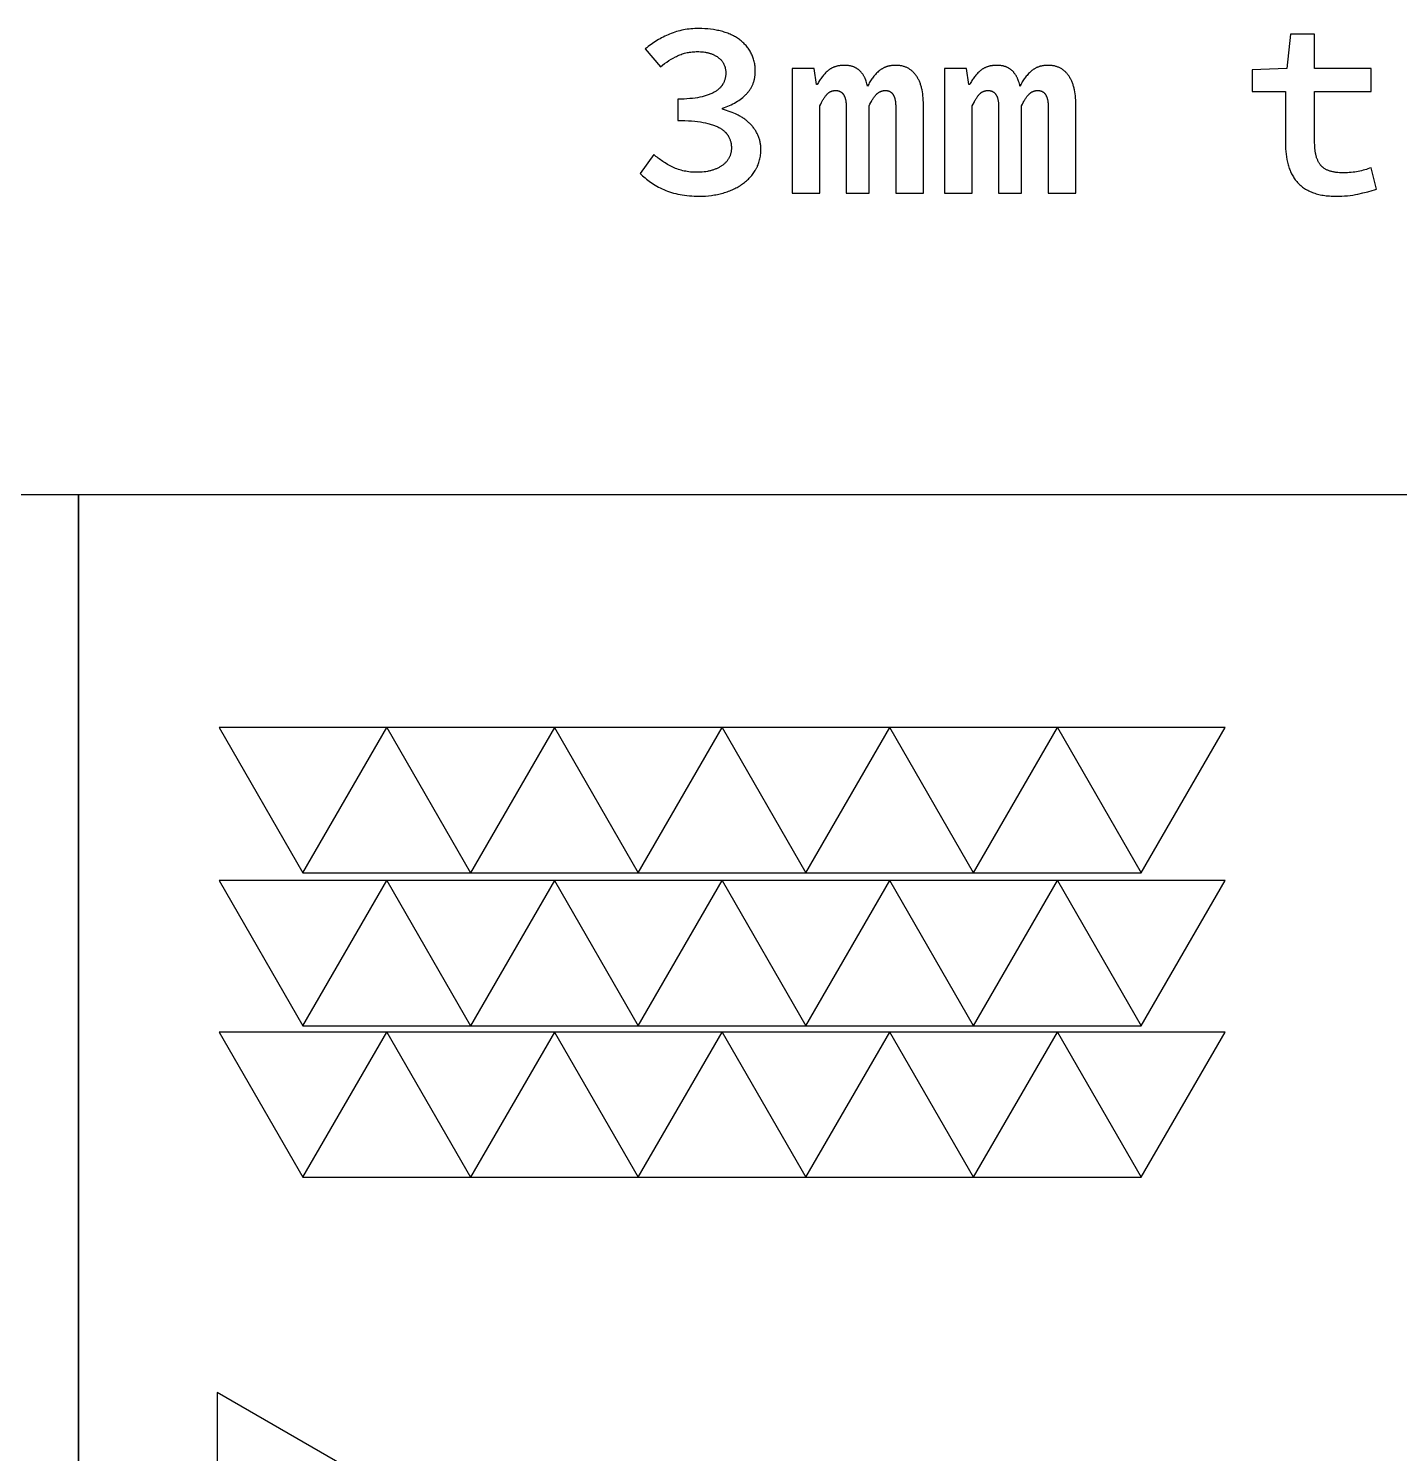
# Model space of a CAD drawing. Extents: x -364 to 3236, y -471 to 545.
# Drawn here: x 824.5 to 1151.5, y 200.4 to 540.2 of the extents above; entities that cross this region are included whole.
import ezdxf

# ---------------------------------------------------------------- set-up
doc = ezdxf.new("R2010")
doc.units = 0
doc.layers.add('CUT', color=7, linetype='CONTINUOUS')
doc.layers.add('LIVELLO_03', color=3, linetype='CONTINUOUS')

msp = doc.modelspace()

# ---------------------------------------------------------------- linework, layer by layer
at = {"layer": 'CUT'}
for p, q in [((889.94, 338.89), (909.94, 373.53)), ((909.94, 373.53), (929.94, 338.89)), ((949.94, 373.53), (929.94, 338.89)), ((949.94, 373.53), (969.94, 338.89)), ((969.94, 338.89), (989.94, 373.53)), ((989.94, 373.53), (1009.94, 338.89)), ((1009.94, 338.89), (1029.94, 373.53)), ((1049.94, 338.89), (1029.94, 373.53)), ((1049.94, 338.89), (1069.94, 373.53)), ((1069.94, 373.53), (1089.94, 338.89)), ((889.94, 302.39), (909.94, 337.03)), ((909.94, 337.03), (929.94, 302.39)), ((949.94, 337.03), (929.94, 302.39)), ((949.94, 337.03), (969.94, 302.39)), ((969.94, 302.39), (989.94, 337.03)), ((989.94, 337.03), (1009.94, 302.39)), ((1009.94, 302.39), (1029.94, 337.03)), ((1049.94, 302.39), (1029.94, 337.03)), ((1049.94, 302.39), (1069.94, 337.03)), ((1069.94, 337.03), (1089.94, 302.39)), ((889.94, 266.24), (909.94, 300.88)), ((909.94, 300.88), (929.94, 266.24)), ((949.94, 300.88), (929.94, 266.24)), ((949.94, 300.88), (969.94, 266.24)), ((969.94, 266.24), (989.94, 300.88)), ((989.94, 300.88), (1009.94, 266.24)), ((1009.94, 266.24), (1029.94, 300.88)), ((1049.94, 266.24), (1029.94, 300.88)), ((1049.94, 266.24), (1069.94, 300.88)), ((1069.94, 300.88), (1089.94, 266.24))]:
    msp.add_line(p, q, dxfattribs=at)
for points in [[(1089.94, 338.89), (1109.94, 373.53), (869.94, 373.53), (889.94, 338.89)], [(1089.94, 302.39), (1109.94, 337.03), (869.94, 337.03), (889.94, 302.39)], [(1089.94, 266.24), (1109.94, 300.88), (869.94, 300.88), (889.94, 266.24)], [(1097.35, -442.83), (1097.35, 83.36), (869.5, 214.91), (869.5, -311.28)]]:
    msp.add_lwpolyline(points, close=True, dxfattribs=at)
at = {"layer": 'LIVELLO_03'}
for points in [[(973.67, 510.16), (970.39, 505.67), (970.66, 505.39), (970.95, 505.11), (971.24, 504.84), (971.54, 504.57), (971.86, 504.31), (972.18, 504.05), (972.52, 503.8), (972.86, 503.55), (973.22, 503.31), (973.59, 503.08), (973.97, 502.85), (974.36, 502.63), (974.76, 502.41), (975.17, 502.2), (975.6, 502), (976.03, 501.8), (976.48, 501.61), (976.93, 501.43), (977.4, 501.26), (977.88, 501.11), (978.37, 500.97), (978.87, 500.84), (979.38, 500.72), (979.91, 500.61), (980.44, 500.52), (980.99, 500.44), (981.55, 500.37), (982.12, 500.32), (982.7, 500.28), (983.3, 500.24), (983.9, 500.23), (984.51, 500.22), (985.25, 500.23), (985.98, 500.27), (986.7, 500.33), (987.41, 500.41), (987.76, 500.46), (988.11, 500.52), (988.46, 500.58), (988.8, 500.65), (989.14, 500.72), (989.48, 500.8), (989.82, 500.89), (990.15, 500.98), (990.48, 501.08), (990.81, 501.18), (991.13, 501.29), (991.44, 501.4), (991.75, 501.52), (992.06, 501.64), (992.36, 501.77), (992.65, 501.9), (992.94, 502.04), (993.22, 502.19), (993.5, 502.33), (993.78, 502.49), (994.04, 502.65), (994.31, 502.81), (994.57, 502.98), (994.82, 503.16), (995.06, 503.34), (995.31, 503.53), (995.54, 503.72), (995.77, 503.91), (995.99, 504.11), (996.2, 504.32), (996.41, 504.53), (996.61, 504.74), (996.81, 504.96), (997, 505.19), (997.18, 505.42), (997.36, 505.65), (997.53, 505.89), (997.69, 506.14), (997.85, 506.39), (998, 506.64), (998.07, 506.77), (998.14, 506.9), (998.21, 507.04), (998.28, 507.17), (998.34, 507.3), (998.4, 507.44), (998.52, 507.71), (998.62, 507.99), (998.72, 508.28), (998.81, 508.56), (998.89, 508.86), (998.96, 509.15), (999.02, 509.46), (999.07, 509.76), (999.11, 510.08), (999.14, 510.39), (999.16, 510.71), (999.18, 511.04), (999.18, 511.37), (999.18, 511.61), (999.17, 511.84), (999.16, 512.07), (999.14, 512.29), (999.11, 512.52), (999.08, 512.74), (999.04, 512.96), (999, 513.17), (998.95, 513.39), (998.9, 513.6), (998.84, 513.81), (998.77, 514.02), (998.7, 514.22), (998.62, 514.43), (998.54, 514.63), (998.45, 514.83), (998.36, 515.02), (998.26, 515.21), (998.16, 515.4), (998.06, 515.59), (997.95, 515.78), (997.84, 515.96), (997.72, 516.14), (997.6, 516.31), (997.47, 516.48), (997.34, 516.65), (997.21, 516.82), (997.07, 516.99), (996.93, 517.15), (996.79, 517.31), (996.64, 517.46), (996.48, 517.61), (996.33, 517.76), (996.17, 517.91), (996, 518.05), (995.84, 518.2), (995.67, 518.33), (995.49, 518.47), (995.32, 518.6), (995.14, 518.73), (994.95, 518.85), (994.77, 518.98), (994.58, 519.09), (994.38, 519.21), (994.19, 519.32), (993.99, 519.43), (993.78, 519.54), (993.58, 519.64), (993.16, 519.84), (992.73, 520.03), (992.3, 520.21), (991.86, 520.38), (991.41, 520.54), (990.96, 520.68), (990.5, 520.82), (990.03, 520.95), (990.03, 521.19), (990.47, 521.35), (990.9, 521.51), (991.32, 521.68), (991.73, 521.86), (992.12, 522.04), (992.51, 522.24), (992.88, 522.44), (993.24, 522.64), (993.59, 522.86), (993.93, 523.08), (994.26, 523.31), (994.58, 523.55), (994.88, 523.8), (995.17, 524.05), (995.46, 524.31), (995.59, 524.45), (995.73, 524.58), (995.86, 524.72), (995.98, 524.86), (996.11, 525), (996.22, 525.15), (996.34, 525.29), (996.45, 525.44), (996.55, 525.59), (996.66, 525.74), (996.75, 525.9), (996.85, 526.05), (996.93, 526.21), (997.02, 526.37), (997.1, 526.54), (997.18, 526.7), (997.25, 526.87), (997.32, 527.04), (997.38, 527.21), (997.44, 527.38), (997.5, 527.56), (997.55, 527.74), (997.6, 527.92), (997.64, 528.1), (997.68, 528.28), (997.72, 528.47), (997.75, 528.66), (997.77, 528.85), (997.8, 529.04), (997.82, 529.24), (997.83, 529.43), (997.84, 529.63), (997.85, 529.83), (997.85, 530.04), (997.84, 530.34), (997.83, 530.64), (997.81, 530.93), (997.79, 531.22), (997.75, 531.5), (997.71, 531.78), (997.66, 532.06), (997.6, 532.33), (997.53, 532.6), (997.46, 532.87), (997.38, 533.13), (997.29, 533.38), (997.19, 533.64), (997.08, 533.89), (996.97, 534.13), (996.85, 534.37), (996.72, 534.61), (996.59, 534.84), (996.45, 535.07), (996.3, 535.29), (996.15, 535.51), (995.99, 535.72), (995.82, 535.93), (995.65, 536.13), (995.47, 536.33), (995.29, 536.52), (995.1, 536.71), (994.91, 536.89), (994.7, 537.07), (994.5, 537.25), (994.28, 537.42), (994.06, 537.58), (993.83, 537.74), (993.6, 537.9), (993.37, 538.05), (993.12, 538.2), (992.87, 538.34), (992.62, 538.47), (992.36, 538.6), (992.1, 538.73), (991.83, 538.85), (991.55, 538.96), (991.27, 539.07), (990.99, 539.18), (990.7, 539.28), (990.4, 539.38), (990.1, 539.47), (989.79, 539.55), (989.48, 539.63), (989.16, 539.71), (988.84, 539.78), (988.51, 539.85), (987.86, 539.96), (987.18, 540.05), (986.49, 540.13), (985.79, 540.18), (985.07, 540.21), (984.33, 540.22), (983.87, 540.22), (983.4, 540.2), (982.95, 540.17), (982.49, 540.14), (982.04, 540.09), (981.6, 540.03), (981.16, 539.97), (980.73, 539.89), (980.3, 539.8), (979.87, 539.7), (979.45, 539.59), (979.04, 539.47), (978.63, 539.34), (978.22, 539.2), (977.82, 539.05), (977.42, 538.89), (977.03, 538.72), (976.64, 538.54), (976.26, 538.36), (975.88, 538.17), (975.5, 537.97), (975.13, 537.77), (974.76, 537.56), (974.39, 537.34), (974.03, 537.12), (973.67, 536.89), (973.32, 536.65), (972.97, 536.41), (972.62, 536.16), (972.28, 535.9), (971.94, 535.64), (971.61, 535.37), (975.24, 531.07), (975.73, 531.47), (976.23, 531.85), (976.73, 532.21), (977.23, 532.55), (977.75, 532.87), (978.27, 533.17), (978.8, 533.45), (979.07, 533.58), (979.33, 533.71), (979.6, 533.83), (979.88, 533.94), (980.15, 534.04), (980.43, 534.14), (980.72, 534.23), (981, 534.31), (981.29, 534.39), (981.58, 534.46), (981.88, 534.51), (982.18, 534.56), (982.48, 534.61), (982.78, 534.64), (983.09, 534.67), (983.4, 534.69), (983.71, 534.7), (984.03, 534.71), (984.41, 534.7), (984.78, 534.68), (985.15, 534.66), (985.5, 534.62), (985.84, 534.57), (986.01, 534.54), (986.17, 534.51), (986.34, 534.48), (986.5, 534.44), (986.65, 534.41), (986.81, 534.36), (986.96, 534.32), (987.11, 534.27), (987.26, 534.22), (987.41, 534.17), (987.55, 534.12), (987.69, 534.06), (987.83, 534), (987.97, 533.94), (988.1, 533.87), (988.23, 533.8), (988.36, 533.73), (988.49, 533.66), (988.61, 533.59), (988.73, 533.51), (988.85, 533.43), (988.97, 533.34), (989.08, 533.26), (989.19, 533.17), (989.3, 533.08), (989.4, 532.98), (989.5, 532.89), (989.6, 532.79), (989.69, 532.69), (989.78, 532.59), (989.86, 532.49), (989.94, 532.39), (990.02, 532.28), (990.1, 532.17), (990.17, 532.06), (990.23, 531.95), (990.3, 531.83), (990.36, 531.71), (990.41, 531.59), (990.46, 531.47), (990.51, 531.35), (990.56, 531.22), (990.6, 531.09), (990.64, 530.97), (990.67, 530.83), (990.7, 530.7), (990.73, 530.56), (990.75, 530.43), (990.77, 530.29), (990.79, 530.14), (990.8, 530), (990.81, 529.85), (990.82, 529.7), (990.82, 529.55), (990.82, 529.39), (990.81, 529.22), (990.8, 529.06), (990.78, 528.9), (990.76, 528.74), (990.73, 528.58), (990.7, 528.42), (990.66, 528.27), (990.62, 528.11), (990.57, 527.96), (990.52, 527.81), (990.46, 527.66), (990.4, 527.51), (990.33, 527.36), (990.26, 527.21), (990.18, 527.07), (990.14, 527), (990.1, 526.93), (990.06, 526.86), (990.01, 526.79), (989.97, 526.72), (989.92, 526.65), (989.87, 526.58), (989.82, 526.51), (989.77, 526.45), (989.71, 526.38), (989.66, 526.32), (989.6, 526.25), (989.49, 526.12), (989.36, 526), (989.24, 525.88), (989.1, 525.76), (988.96, 525.64), (988.82, 525.53), (988.67, 525.42), (988.51, 525.31), (988.35, 525.2), (988.18, 525.1), (988.01, 525), (987.83, 524.9), (987.64, 524.8), (987.45, 524.71), (987.25, 524.62), (987.04, 524.54), (986.83, 524.45), (986.61, 524.37), (986.39, 524.29), (986.16, 524.22), (985.92, 524.15), (985.68, 524.08), (985.17, 523.95), (984.64, 523.83), (984.08, 523.72), (983.49, 523.63), (982.87, 523.55), (982.23, 523.49), (981.55, 523.44), (980.85, 523.4), (980.12, 523.38), (979.36, 523.37), (979.36, 518.28), (981.08, 518.25), (981.89, 518.22), (982.66, 518.17), (983.4, 518.1), (984.1, 518.03), (984.76, 517.93), (985.39, 517.83), (985.99, 517.71), (986.56, 517.57), (986.83, 517.5), (987.1, 517.43), (987.36, 517.35), (987.61, 517.27), (987.85, 517.19), (988.08, 517.1), (988.31, 517.02), (988.53, 516.92), (988.74, 516.83), (988.95, 516.73), (989.14, 516.63), (989.33, 516.52), (989.52, 516.42), (989.69, 516.31), (989.86, 516.19), (990.02, 516.08), (990.18, 515.96), (990.33, 515.84), (990.48, 515.71), (990.61, 515.58), (990.68, 515.52), (990.74, 515.45), (990.81, 515.39), (990.87, 515.32), (990.93, 515.25), (990.99, 515.18), (991.04, 515.12), (991.1, 515.05), (991.15, 514.98), (991.21, 514.9), (991.26, 514.83), (991.31, 514.76), (991.35, 514.69), (991.4, 514.61), (991.44, 514.54), (991.48, 514.46), (991.57, 514.31), (991.64, 514.15), (991.71, 514), (991.78, 513.84), (991.84, 513.68), (991.89, 513.51), (991.94, 513.34), (991.98, 513.17), (992.02, 513), (992.06, 512.83), (992.09, 512.65), (992.11, 512.47), (992.13, 512.29), (992.14, 512.11), (992.15, 511.92), (992.15, 511.74), (992.15, 511.57), (992.14, 511.4), (992.13, 511.23), (992.11, 511.07), (992.09, 510.91), (992.07, 510.75), (992.04, 510.6), (992.01, 510.45), (991.97, 510.29), (991.92, 510.15), (991.88, 510), (991.82, 509.86), (991.77, 509.71), (991.7, 509.58), (991.64, 509.44), (991.57, 509.3), (991.49, 509.17), (991.41, 509.04), (991.33, 508.91), (991.24, 508.79), (991.15, 508.66), (991.05, 508.54), (990.95, 508.43), (990.84, 508.31), (990.73, 508.2), (990.61, 508.08), (990.49, 507.97), (990.36, 507.87), (990.24, 507.76), (990.1, 507.66), (989.96, 507.56), (989.82, 507.46), (989.67, 507.37), (989.52, 507.28), (989.37, 507.19), (989.22, 507.1), (989.06, 507.02), (988.9, 506.94), (988.74, 506.86), (988.57, 506.79), (988.41, 506.72), (988.24, 506.65), (988.07, 506.58), (987.89, 506.52), (987.72, 506.46), (987.54, 506.41), (987.36, 506.35), (987.17, 506.3), (986.99, 506.26), (986.8, 506.21), (986.61, 506.17), (986.42, 506.13), (986.02, 506.07), (985.62, 506.01), (985.21, 505.97), (984.78, 505.94), (984.35, 505.92), (983.91, 505.92), (983.52, 505.92), (983.13, 505.94), (982.75, 505.96), (982.37, 505.99), (982, 506.04), (981.63, 506.09), (981.26, 506.16), (980.9, 506.23), (980.55, 506.31), (980.19, 506.4), (979.85, 506.5), (979.51, 506.62), (979.17, 506.74), (978.83, 506.87), (978.51, 507.01), (978.18, 507.16), (977.55, 507.48), (976.93, 507.81), (976.34, 508.16), (976.05, 508.35), (975.76, 508.53), (975.49, 508.72), (975.21, 508.91), (974.94, 509.11), (974.68, 509.31), (974.42, 509.52), (974.16, 509.73), (973.91, 509.94)], [(1131.3, 512.95), (1131.3, 525.19), (1144.82, 525.19), (1144.82, 530.71), (1131.3, 530.71), (1131.3, 538.83), (1125.55, 538.83), (1124.64, 530.71), (1116.39, 530.4), (1116.39, 525.19), (1124.33, 525.19), (1124.33, 512.95), (1124.34, 512.24), (1124.37, 511.55), (1124.42, 510.88), (1124.49, 510.22), (1124.58, 509.58), (1124.69, 508.95), (1124.75, 508.64), (1124.82, 508.33), (1124.89, 508.03), (1124.97, 507.74), (1125.05, 507.44), (1125.14, 507.16), (1125.24, 506.87), (1125.34, 506.6), (1125.44, 506.33), (1125.56, 506.06), (1125.68, 505.8), (1125.8, 505.55), (1125.93, 505.3), (1126.07, 505.05), (1126.22, 504.81), (1126.37, 504.58), (1126.52, 504.35), (1126.69, 504.13), (1126.86, 503.92), (1127.03, 503.71), (1127.21, 503.5), (1127.4, 503.3), (1127.6, 503.11), (1127.8, 502.92), (1128.01, 502.74), (1128.22, 502.56), (1128.44, 502.39), (1128.67, 502.23), (1128.91, 502.07), (1129.15, 501.92), (1129.4, 501.77), (1129.66, 501.63), (1129.92, 501.5), (1130.2, 501.37), (1130.47, 501.25), (1130.76, 501.13), (1131.05, 501.02), (1131.35, 500.92), (1131.66, 500.82), (1131.98, 500.73), (1132.3, 500.65), (1132.64, 500.58), (1132.98, 500.51), (1133.33, 500.45), (1133.69, 500.39), (1134.06, 500.35), (1134.44, 500.31), (1134.83, 500.28), (1135.22, 500.25), (1135.62, 500.23), (1136.45, 500.22), (1137.13, 500.23), (1137.8, 500.25), (1138.46, 500.29), (1139.11, 500.35), (1139.76, 500.42), (1140.39, 500.51), (1141.02, 500.61), (1141.64, 500.74), (1142.83, 501), (1143.96, 501.29), (1145.03, 501.59), (1145.54, 501.75), (1146.03, 501.92), (1144.76, 507.01), (1144.39, 506.88), (1144.02, 506.75), (1143.65, 506.63), (1143.26, 506.52), (1142.88, 506.41), (1142.49, 506.31), (1142.1, 506.22), (1141.7, 506.13), (1141.29, 506.05), (1140.87, 505.98), (1140.45, 505.93), (1140.01, 505.88), (1139.56, 505.84), (1139.1, 505.82), (1138.63, 505.8), (1138.15, 505.8), (1137.68, 505.8), (1137.23, 505.82), (1136.8, 505.86), (1136.59, 505.88), (1136.39, 505.9), (1136.19, 505.93), (1135.99, 505.96), (1135.8, 506), (1135.61, 506.04), (1135.43, 506.08), (1135.25, 506.13), (1135.08, 506.18), (1134.91, 506.23), (1134.74, 506.28), (1134.58, 506.34), (1134.43, 506.4), (1134.28, 506.47), (1134.13, 506.54), (1133.99, 506.61), (1133.85, 506.69), (1133.72, 506.77), (1133.59, 506.85), (1133.53, 506.89), (1133.47, 506.94), (1133.41, 506.98), (1133.35, 507.03), (1133.29, 507.07), (1133.23, 507.12), (1133.18, 507.17), (1133.12, 507.21), (1133.07, 507.26), (1133.02, 507.31), (1132.97, 507.37), (1132.91, 507.42), (1132.87, 507.47), (1132.82, 507.52), (1132.72, 507.63), (1132.63, 507.75), (1132.55, 507.86), (1132.46, 507.99), (1132.38, 508.11), (1132.3, 508.24), (1132.23, 508.37), (1132.16, 508.51), (1132.09, 508.65), (1132.02, 508.8), (1131.96, 508.94), (1131.89, 509.1), (1131.84, 509.25), (1131.78, 509.41), (1131.73, 509.58), (1131.68, 509.74), (1131.64, 509.91), (1131.59, 510.09), (1131.55, 510.27), (1131.52, 510.45), (1131.48, 510.64), (1131.45, 510.83), (1131.4, 511.22), (1131.36, 511.63), (1131.33, 512.05), (1131.31, 512.49)], [(1012.64, 526.89), (1012.45, 526.89), (1011.91, 530.71), (1006.64, 530.71), (1006.64, 500.95), (1013.24, 500.95), (1013.24, 521.74), (1013.45, 522.19), (1013.67, 522.61), (1013.88, 523.01), (1013.98, 523.19), (1014.09, 523.37), (1014.2, 523.54), (1014.3, 523.71), (1014.41, 523.86), (1014.51, 524.01), (1014.62, 524.15), (1014.73, 524.28), (1014.83, 524.41), (1014.94, 524.52), (1014.99, 524.58), (1015.05, 524.63), (1015.1, 524.69), (1015.16, 524.74), (1015.21, 524.79), (1015.27, 524.83), (1015.33, 524.88), (1015.39, 524.92), (1015.45, 524.96), (1015.51, 525), (1015.57, 525.04), (1015.63, 525.08), (1015.69, 525.11), (1015.75, 525.14), (1015.81, 525.18), (1015.88, 525.21), (1015.94, 525.23), (1016.01, 525.26), (1016.07, 525.28), (1016.14, 525.3), (1016.21, 525.32), (1016.28, 525.34), (1016.35, 525.36), (1016.42, 525.38), (1016.49, 525.39), (1016.56, 525.4), (1016.63, 525.41), (1016.7, 525.42), (1016.78, 525.42), (1016.85, 525.43), (1016.92, 525.43), (1017, 525.43), (1017.08, 525.43), (1017.16, 525.43), (1017.23, 525.42), (1017.31, 525.42), (1017.38, 525.41), (1017.45, 525.4), (1017.53, 525.39), (1017.6, 525.37), (1017.67, 525.35), (1017.73, 525.34), (1017.8, 525.32), (1017.86, 525.29), (1017.93, 525.27), (1017.99, 525.24), (1018.05, 525.22), (1018.11, 525.19), (1018.17, 525.15), (1018.23, 525.12), (1018.29, 525.09), (1018.34, 525.05), (1018.4, 525.01), (1018.45, 524.97), (1018.5, 524.92), (1018.55, 524.88), (1018.6, 524.83), (1018.65, 524.78), (1018.69, 524.73), (1018.74, 524.68), (1018.78, 524.62), (1018.83, 524.57), (1018.87, 524.51), (1018.91, 524.45), (1018.95, 524.38), (1018.99, 524.32), (1019.02, 524.25), (1019.06, 524.19), (1019.09, 524.12), (1019.13, 524.04), (1019.16, 523.97), (1019.19, 523.89), (1019.22, 523.82), (1019.24, 523.74), (1019.27, 523.65), (1019.3, 523.57), (1019.32, 523.48), (1019.34, 523.4), (1019.37, 523.31), (1019.39, 523.22), (1019.42, 523.03), (1019.46, 522.83), (1019.48, 522.63), (1019.51, 522.42), (1019.52, 522.2), (1019.54, 521.97), (1019.54, 521.74), (1019.55, 521.49), (1019.55, 500.95), (1025, 500.95), (1025, 521.74), (1025.21, 522.19), (1025.43, 522.61), (1025.54, 522.81), (1025.64, 523.01), (1025.75, 523.19), (1025.86, 523.37), (1025.97, 523.54), (1026.08, 523.71), (1026.2, 523.86), (1026.31, 524.01), (1026.42, 524.15), (1026.53, 524.28), (1026.64, 524.41), (1026.76, 524.52), (1026.81, 524.58), (1026.87, 524.63), (1026.93, 524.69), (1026.99, 524.74), (1027.05, 524.79), (1027.11, 524.83), (1027.17, 524.88), (1027.23, 524.92), (1027.29, 524.96), (1027.36, 525), (1027.42, 525.04), (1027.48, 525.08), (1027.55, 525.11), (1027.61, 525.14), (1027.68, 525.18), (1027.74, 525.21), (1027.81, 525.23), (1027.88, 525.26), (1027.94, 525.28), (1028.01, 525.3), (1028.08, 525.32), (1028.15, 525.34), (1028.22, 525.36), (1028.29, 525.38), (1028.36, 525.39), (1028.43, 525.4), (1028.51, 525.41), (1028.58, 525.42), (1028.65, 525.42), (1028.73, 525.43), (1028.8, 525.43), (1028.88, 525.43), (1028.96, 525.43), (1029.03, 525.43), (1029.11, 525.42), (1029.18, 525.42), (1029.25, 525.41), (1029.32, 525.4), (1029.39, 525.39), (1029.46, 525.37), (1029.53, 525.35), (1029.59, 525.34), (1029.66, 525.32), (1029.72, 525.29), (1029.79, 525.27), (1029.85, 525.24), (1029.91, 525.22), (1029.97, 525.19), (1030.02, 525.15), (1030.08, 525.12), (1030.13, 525.09), (1030.19, 525.05), (1030.24, 525.01), (1030.29, 524.97), (1030.34, 524.92), (1030.39, 524.88), (1030.44, 524.83), (1030.49, 524.78), (1030.53, 524.73), (1030.58, 524.68), (1030.62, 524.62), (1030.66, 524.57), (1030.7, 524.51), (1030.74, 524.45), (1030.78, 524.38), (1030.82, 524.32), (1030.85, 524.25), (1030.89, 524.19), (1030.92, 524.12), (1030.95, 524.04), (1030.98, 523.97), (1031.01, 523.89), (1031.04, 523.82), (1031.07, 523.74), (1031.1, 523.65), (1031.12, 523.57), (1031.14, 523.48), (1031.17, 523.4), (1031.21, 523.22), (1031.24, 523.03), (1031.28, 522.83), (1031.3, 522.63), (1031.32, 522.42), (1031.34, 522.2), (1031.35, 521.97), (1031.36, 521.74), (1031.36, 521.49), (1031.36, 500.95), (1037.97, 500.95), (1037.97, 522.04), (1037.96, 522.59), (1037.94, 523.13), (1037.91, 523.65), (1037.86, 524.15), (1037.8, 524.64), (1037.73, 525.12), (1037.64, 525.57), (1037.59, 525.8), (1037.54, 526.02), (1037.48, 526.23), (1037.42, 526.44), (1037.36, 526.65), (1037.29, 526.85), (1037.23, 527.05), (1037.15, 527.25), (1037.08, 527.44), (1037, 527.62), (1036.92, 527.81), (1036.83, 527.99), (1036.74, 528.16), (1036.65, 528.33), (1036.55, 528.5), (1036.45, 528.66), (1036.35, 528.82), (1036.24, 528.98), (1036.13, 529.13), (1036.02, 529.28), (1035.91, 529.42), (1035.79, 529.55), (1035.67, 529.68), (1035.54, 529.81), (1035.42, 529.93), (1035.29, 530.05), (1035.16, 530.16), (1035.02, 530.27), (1034.89, 530.38), (1034.75, 530.47), (1034.6, 530.57), (1034.46, 530.66), (1034.31, 530.74), (1034.16, 530.82), (1034.01, 530.89), (1033.85, 530.96), (1033.69, 531.03), (1033.53, 531.09), (1033.36, 531.14), (1033.19, 531.19), (1033.02, 531.24), (1032.85, 531.28), (1032.67, 531.31), (1032.5, 531.35), (1032.31, 531.37), (1032.13, 531.39), (1031.94, 531.41), (1031.75, 531.42), (1031.56, 531.43), (1031.36, 531.43), (1031.21, 531.43), (1031.06, 531.43), (1030.91, 531.42), (1030.76, 531.41), (1030.61, 531.4), (1030.46, 531.38), (1030.32, 531.36), (1030.18, 531.34), (1030.04, 531.32), (1029.9, 531.29), (1029.76, 531.26), (1029.62, 531.23), (1029.49, 531.2), (1029.36, 531.16), (1029.23, 531.12), (1029.1, 531.08), (1028.97, 531.03), (1028.85, 530.98), (1028.72, 530.93), (1028.6, 530.88), (1028.48, 530.82), (1028.36, 530.76), (1028.25, 530.7), (1028.13, 530.63), (1028.02, 530.56), (1027.91, 530.49), (1027.8, 530.42), (1027.69, 530.34), (1027.58, 530.26), (1027.48, 530.18), (1027.37, 530.1), (1027.27, 530.01), (1027.07, 529.83), (1026.88, 529.64), (1026.69, 529.45), (1026.51, 529.25), (1026.32, 529.05), (1026.15, 528.84), (1025.98, 528.63), (1025.81, 528.41), (1025.65, 528.19), (1025.49, 527.96), (1025.34, 527.72), (1025.19, 527.48), (1025.04, 527.23), (1024.9, 526.98), (1024.77, 526.73), (1024.64, 526.46), (1024.56, 526.77), (1024.49, 527.06), (1024.4, 527.35), (1024.31, 527.63), (1024.22, 527.89), (1024.11, 528.15), (1024.06, 528.28), (1024, 528.4), (1023.95, 528.52), (1023.89, 528.64), (1023.83, 528.75), (1023.76, 528.86), (1023.7, 528.98), (1023.63, 529.08), (1023.57, 529.19), (1023.5, 529.29), (1023.43, 529.39), (1023.36, 529.49), (1023.28, 529.59), (1023.21, 529.68), (1023.13, 529.77), (1023.06, 529.86), (1022.98, 529.95), (1022.89, 530.03), (1022.81, 530.11), (1022.73, 530.19), (1022.64, 530.27), (1022.55, 530.34), (1022.46, 530.41), (1022.37, 530.48), (1022.28, 530.55), (1022.19, 530.61), (1022.09, 530.67), (1021.99, 530.73), (1021.9, 530.79), (1021.79, 530.85), (1021.69, 530.9), (1021.59, 530.95), (1021.48, 530.99), (1021.38, 531.04), (1021.27, 531.08), (1021.16, 531.12), (1021.05, 531.16), (1020.93, 531.19), (1020.82, 531.23), (1020.7, 531.26), (1020.58, 531.29), (1020.47, 531.31), (1020.34, 531.33), (1020.22, 531.35), (1020.1, 531.37), (1019.97, 531.39), (1019.84, 531.4), (1019.71, 531.41), (1019.58, 531.42), (1019.45, 531.43), (1019.32, 531.43), (1019.18, 531.43), (1018.87, 531.43), (1018.56, 531.41), (1018.41, 531.4), (1018.26, 531.39), (1018.12, 531.37), (1017.98, 531.35), (1017.83, 531.33), (1017.69, 531.31), (1017.56, 531.28), (1017.42, 531.25), (1017.29, 531.22), (1017.16, 531.18), (1017.03, 531.15), (1016.9, 531.11), (1016.78, 531.06), (1016.65, 531.02), (1016.53, 530.97), (1016.41, 530.92), (1016.3, 530.87), (1016.18, 530.82), (1016.07, 530.76), (1015.96, 530.7), (1015.85, 530.64), (1015.75, 530.57), (1015.64, 530.5), (1015.54, 530.43), (1015.44, 530.36), (1015.34, 530.29), (1015.25, 530.21), (1015.15, 530.13), (1014.97, 529.96), (1014.79, 529.79), (1014.61, 529.62), (1014.44, 529.44), (1014.27, 529.25), (1014.1, 529.06), (1013.94, 528.87), (1013.78, 528.67), (1013.62, 528.46), (1013.47, 528.25), (1013.32, 528.04), (1013.18, 527.82), (1013.04, 527.59), (1012.9, 527.36), (1012.77, 527.13)], [(1049, 526.89), (1048.82, 526.89), (1048.27, 530.71), (1043, 530.71), (1043, 500.95), (1049.61, 500.95), (1049.61, 521.74), (1049.82, 522.19), (1050.03, 522.61), (1050.24, 523.01), (1050.35, 523.19), (1050.45, 523.37), (1050.56, 523.54), (1050.67, 523.71), (1050.77, 523.86), (1050.88, 524.01), (1050.98, 524.15), (1051.09, 524.28), (1051.2, 524.41), (1051.3, 524.52), (1051.36, 524.58), (1051.41, 524.63), (1051.47, 524.69), (1051.52, 524.74), (1051.58, 524.79), (1051.63, 524.83), (1051.69, 524.88), (1051.75, 524.92), (1051.81, 524.96), (1051.87, 525), (1051.93, 525.04), (1051.99, 525.08), (1052.05, 525.11), (1052.11, 525.14), (1052.18, 525.18), (1052.24, 525.21), (1052.31, 525.23), (1052.37, 525.26), (1052.44, 525.28), (1052.51, 525.3), (1052.57, 525.32), (1052.64, 525.34), (1052.71, 525.36), (1052.78, 525.38), (1052.85, 525.39), (1052.92, 525.4), (1052.99, 525.41), (1053.07, 525.42), (1053.14, 525.42), (1053.21, 525.43), (1053.29, 525.43), (1053.36, 525.43), (1053.44, 525.43), (1053.52, 525.43), (1053.6, 525.42), (1053.67, 525.42), (1053.75, 525.41), (1053.82, 525.4), (1053.89, 525.39), (1053.96, 525.37), (1054.03, 525.35), (1054.1, 525.34), (1054.16, 525.32), (1054.23, 525.29), (1054.29, 525.27), (1054.36, 525.24), (1054.42, 525.22), (1054.48, 525.19), (1054.54, 525.15), (1054.59, 525.12), (1054.65, 525.09), (1054.71, 525.05), (1054.76, 525.01), (1054.81, 524.97), (1054.86, 524.92), (1054.91, 524.88), (1054.96, 524.83), (1055.01, 524.78), (1055.06, 524.73), (1055.1, 524.68), (1055.15, 524.62), (1055.19, 524.57), (1055.23, 524.51), (1055.27, 524.45), (1055.31, 524.38), (1055.35, 524.32), (1055.39, 524.25), (1055.42, 524.19), (1055.46, 524.12), (1055.49, 524.04), (1055.52, 523.97), (1055.55, 523.89), (1055.58, 523.82), (1055.61, 523.74), (1055.63, 523.65), (1055.66, 523.57), (1055.68, 523.48), (1055.71, 523.4), (1055.73, 523.31), (1055.75, 523.22), (1055.79, 523.03), (1055.82, 522.83), (1055.85, 522.63), (1055.87, 522.42), (1055.89, 522.2), (1055.9, 521.97), (1055.91, 521.74), (1055.91, 521.49), (1055.91, 500.95), (1061.36, 500.95), (1061.36, 521.74), (1061.58, 522.19), (1061.79, 522.61), (1061.9, 522.81), (1062.01, 523.01), (1062.12, 523.19), (1062.23, 523.37), (1062.34, 523.54), (1062.45, 523.71), (1062.56, 523.86), (1062.67, 524.01), (1062.78, 524.15), (1062.89, 524.28), (1063.01, 524.41), (1063.12, 524.52), (1063.18, 524.58), (1063.24, 524.63), (1063.29, 524.69), (1063.35, 524.74), (1063.41, 524.79), (1063.47, 524.83), (1063.53, 524.88), (1063.59, 524.92), (1063.66, 524.96), (1063.72, 525), (1063.78, 525.04), (1063.85, 525.08), (1063.91, 525.11), (1063.97, 525.14), (1064.04, 525.18), (1064.11, 525.21), (1064.17, 525.23), (1064.24, 525.26), (1064.31, 525.28), (1064.38, 525.3), (1064.44, 525.32), (1064.51, 525.34), (1064.58, 525.36), (1064.66, 525.38), (1064.73, 525.39), (1064.8, 525.4), (1064.87, 525.41), (1064.94, 525.42), (1065.02, 525.42), (1065.09, 525.43), (1065.17, 525.43), (1065.24, 525.43), (1065.32, 525.43), (1065.4, 525.43), (1065.47, 525.42), (1065.54, 525.42), (1065.62, 525.41), (1065.69, 525.4), (1065.76, 525.39), (1065.82, 525.37), (1065.89, 525.35), (1065.96, 525.34), (1066.02, 525.32), (1066.09, 525.29), (1066.15, 525.27), (1066.21, 525.24), (1066.27, 525.22), (1066.33, 525.19), (1066.39, 525.15), (1066.44, 525.12), (1066.5, 525.09), (1066.55, 525.05), (1066.61, 525.01), (1066.66, 524.97), (1066.71, 524.92), (1066.76, 524.88), (1066.8, 524.83), (1066.85, 524.78), (1066.9, 524.73), (1066.94, 524.68), (1066.98, 524.62), (1067.03, 524.57), (1067.07, 524.51), (1067.11, 524.45), (1067.14, 524.38), (1067.18, 524.32), (1067.22, 524.25), (1067.25, 524.19), (1067.28, 524.12), (1067.32, 524.04), (1067.35, 523.97), (1067.38, 523.89), (1067.41, 523.82), (1067.43, 523.74), (1067.46, 523.65), (1067.48, 523.57), (1067.51, 523.48), (1067.53, 523.4), (1067.57, 523.22), (1067.61, 523.03), (1067.64, 522.83), (1067.67, 522.63), (1067.69, 522.42), (1067.71, 522.2), (1067.72, 521.97), (1067.72, 521.74), (1067.73, 521.49), (1067.73, 500.95), (1074.33, 500.95), (1074.33, 522.04), (1074.33, 522.59), (1074.31, 523.13), (1074.27, 523.65), (1074.23, 524.15), (1074.16, 524.64), (1074.09, 525.12), (1074, 525.57), (1073.95, 525.8), (1073.9, 526.02), (1073.85, 526.23), (1073.79, 526.44), (1073.72, 526.65), (1073.66, 526.85), (1073.59, 527.05), (1073.52, 527.25), (1073.44, 527.44), (1073.36, 527.62), (1073.28, 527.81), (1073.19, 527.99), (1073.1, 528.16), (1073.01, 528.33), (1072.91, 528.5), (1072.82, 528.66), (1072.71, 528.82), (1072.61, 528.98), (1072.5, 529.13), (1072.38, 529.28), (1072.27, 529.42), (1072.15, 529.55), (1072.03, 529.68), (1071.91, 529.81), (1071.78, 529.93), (1071.65, 530.05), (1071.52, 530.16), (1071.39, 530.27), (1071.25, 530.38), (1071.11, 530.47), (1070.97, 530.57), (1070.82, 530.66), (1070.67, 530.74), (1070.52, 530.82), (1070.37, 530.89), (1070.21, 530.96), (1070.05, 531.03), (1069.89, 531.09), (1069.73, 531.14), (1069.56, 531.19), (1069.39, 531.24), (1069.21, 531.28), (1069.04, 531.31), (1068.86, 531.35), (1068.68, 531.37), (1068.49, 531.39), (1068.31, 531.41), (1068.12, 531.42), (1067.92, 531.43), (1067.73, 531.43), (1067.57, 531.43), (1067.42, 531.43), (1067.27, 531.42), (1067.12, 531.41), (1066.97, 531.4), (1066.83, 531.38), (1066.68, 531.36), (1066.54, 531.34), (1066.4, 531.32), (1066.26, 531.29), (1066.12, 531.26), (1065.99, 531.23), (1065.85, 531.2), (1065.72, 531.16), (1065.59, 531.12), (1065.46, 531.08), (1065.33, 531.03), (1065.21, 530.98), (1065.09, 530.93), (1064.96, 530.88), (1064.84, 530.82), (1064.73, 530.76), (1064.61, 530.7), (1064.49, 530.63), (1064.38, 530.56), (1064.27, 530.49), (1064.16, 530.42), (1064.05, 530.34), (1063.95, 530.26), (1063.84, 530.18), (1063.74, 530.1), (1063.64, 530.01), (1063.44, 529.83), (1063.24, 529.64), (1063.05, 529.45), (1062.87, 529.25), (1062.69, 529.05), (1062.51, 528.84), (1062.34, 528.63), (1062.17, 528.41), (1062.01, 528.19), (1061.85, 527.96), (1061.7, 527.72), (1061.55, 527.48), (1061.41, 527.23), (1061.27, 526.98), (1061.13, 526.73), (1061, 526.46), (1060.93, 526.77), (1060.85, 527.06), (1060.77, 527.35), (1060.68, 527.63), (1060.58, 527.89), (1060.48, 528.15), (1060.42, 528.28), (1060.37, 528.4), (1060.31, 528.52), (1060.25, 528.64), (1060.19, 528.75), (1060.13, 528.86), (1060.06, 528.98), (1060, 529.08), (1059.93, 529.19), (1059.86, 529.29), (1059.79, 529.39), (1059.72, 529.49), (1059.65, 529.59), (1059.57, 529.68), (1059.5, 529.77), (1059.42, 529.86), (1059.34, 529.95), (1059.26, 530.03), (1059.18, 530.11), (1059.09, 530.19), (1059, 530.27), (1058.92, 530.34), (1058.83, 530.41), (1058.74, 530.48), (1058.64, 530.55), (1058.55, 530.61), (1058.45, 530.67), (1058.36, 530.73), (1058.26, 530.79), (1058.16, 530.85), (1058.06, 530.9), (1057.95, 530.95), (1057.85, 530.99), (1057.74, 531.04), (1057.63, 531.08), (1057.52, 531.12), (1057.41, 531.16), (1057.3, 531.19), (1057.18, 531.23), (1057.07, 531.26), (1056.95, 531.29), (1056.83, 531.31), (1056.71, 531.33), (1056.59, 531.35), (1056.46, 531.37), (1056.33, 531.39), (1056.21, 531.4), (1056.08, 531.41), (1055.95, 531.42), (1055.81, 531.43), (1055.68, 531.43), (1055.55, 531.43), (1055.23, 531.43), (1054.93, 531.41), (1054.78, 531.4), (1054.63, 531.39), (1054.48, 531.37), (1054.34, 531.35), (1054.2, 531.33), (1054.06, 531.31), (1053.92, 531.28), (1053.79, 531.25), (1053.65, 531.22), (1053.52, 531.18), (1053.39, 531.15), (1053.26, 531.11), (1053.14, 531.06), (1053.02, 531.02), (1052.9, 530.97), (1052.78, 530.92), (1052.66, 530.87), (1052.55, 530.82), (1052.43, 530.76), (1052.32, 530.7), (1052.22, 530.64), (1052.11, 530.57), (1052, 530.5), (1051.9, 530.43), (1051.8, 530.36), (1051.7, 530.29), (1051.61, 530.21), (1051.51, 530.13), (1051.33, 529.96), (1051.15, 529.79), (1050.97, 529.62), (1050.8, 529.44), (1050.63, 529.25), (1050.47, 529.06), (1050.3, 528.87), (1050.14, 528.67), (1049.99, 528.46), (1049.84, 528.25), (1049.69, 528.04), (1049.54, 527.82), (1049.4, 527.59), (1049.26, 527.36), (1049.13, 527.13)], [(-363.58, -471), (836.42, -471), (836.42, 429), (-363.58, 429)], [(836.42, -471), (2036.42, -471), (2036.42, 429), (836.42, 429)]]:
    msp.add_lwpolyline(points, close=True, dxfattribs=at)

doc.saveas('drawing.dxf')
